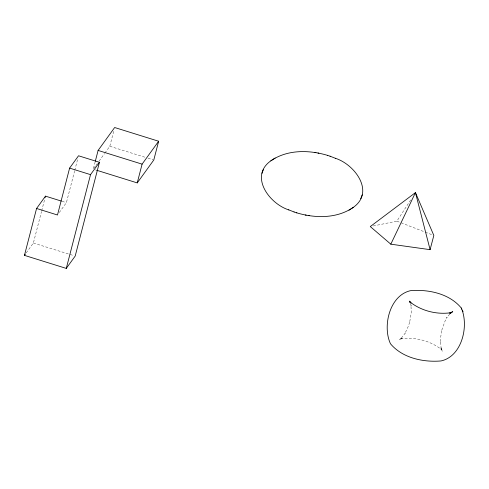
<?xml version="1.0" encoding="UTF-8"?>
<svg xmlns="http://www.w3.org/2000/svg" width="489" height="489" viewBox="0 0 489 489"><rect width="100%" height="100%" fill="white"/><g stroke="black" fill="none" stroke-linecap="round" stroke-linejoin="round"><path stroke-width="0.37" stroke-dasharray="2.44 1.83" d="M26.235 252.892L33.368 243.021L41.51 211.523M41.699 210.79L44.921 198.332M59.267 212.532L66.4 202.66L74.548 171.156M74.738 170.423L77.959 157.971M95.123 161.975L93.252 169.188L95.489 166.089M104.884 153.088L109.805 146.278L113.723 131.125M373.235 225.967L396.872 221.169L411.408 198.821M95.942 165.471L97.28 163.613M99.071 161.138L104.438 153.705M449.746 314.005L446.659 318.039L447.019 317.465L444.99 321.23L441.744 330.295L441.909 329.727L440.381 338.834L440.283 343.107L440.289 342.441L441.445 349.513L440.852 347.862L442.429 351.163L440.51 348.394L441.946 349.886C430.564 340.723 414.648 336.64 400.24 338.993L402.202 338.388L399.103 339.849L401.371 338.229L400.766 338.828L405.192 333.223L404.837 333.798L408.523 325.815L409.898 321.322L409.733 321.884L411.286 312.379L410.931 305.002L411.139 305.814L410.314 302.685M109.805 146.278L145.141 157.293M148.026 158.198L153.075 159.769M95.416 169.86L96.859 170.313M62.079 201.309L66.4 202.66M33.368 243.021L73.747 255.613M396.872 221.169L400.424 222.544M401.139 222.819L424.593 231.878M425.308 232.153L432.417 234.897"/><path stroke-width="0.73" d="M272.77 159.567C247.984 174.616 268.644 203.54 288.865 209.928M351.402 208.614C376.188 193.571 355.527 164.646 335.307 158.259M36.577 208.479L57.488 215.001L69.609 168.118L78.527 155.777L99.438 162.293L75.19 256.065L66.272 268.406L24.45 255.362L36.577 208.479L45.489 196.138L61.357 201.083M45.11 197.605L45.489 196.138M66.272 268.406L90.526 174.64L99.438 162.293M95.306 161.254L98.106 150.429L114.658 127.519L158.644 141.235L153.797 159.995L137.244 182.904L96.859 170.313M137.244 182.904L142.091 164.145L158.644 141.235M430.094 249.665L433.835 235.447L415.448 192.611L370.283 226.572L390.815 244.182L430.094 249.665L415.448 192.611L390.815 244.182M261.982 173.295L262.605 171.676M262.813 171.107L263.449 169.469M360.723 198.711L361.359 197.073M361.567 196.505L362.19 194.885M24.45 255.362L25.342 254.127M451.109 312.581L450.497 313.186L452.741 311.67L449.611 313.137L451.518 312.618C437.032 314.983 421.035 310.876 409.593 301.664L411.017 303.052L409.489 301.114L410.387 302.88M273.272 159.249C289.457 149.463 310.014 150.092 327.624 155.392M296.548 212.788C314.158 218.088 334.714 218.724 350.9 208.931M270.827 160.838L275.173 158.008M349.005 210.172L353.345 207.342M314.922 152.476L315.967 152.66M308.211 215.521L309.25 215.704M318.015 153.008L318.877 153.161M305.295 215.019L306.157 215.172M98.106 150.429L142.091 164.145M69.609 168.118L90.526 174.64M288.626 209.824L294.133 211.988M330.044 156.193L335.546 158.357M327.33 155.3L330.161 156.229M294.017 211.951L296.841 212.886M461.286 308.027C449.44 293.583 428.382 289.17 410.503 290.674C389.519 295.405 382.325 326.304 390.479 343.773C402.368 358.015 423.229 362.465 441.029 360.943C462.123 356.383 469.128 325.509 461.286 308.027L461.836 309.182M462.46 310.484L463.046 311.707"/></g></svg>
